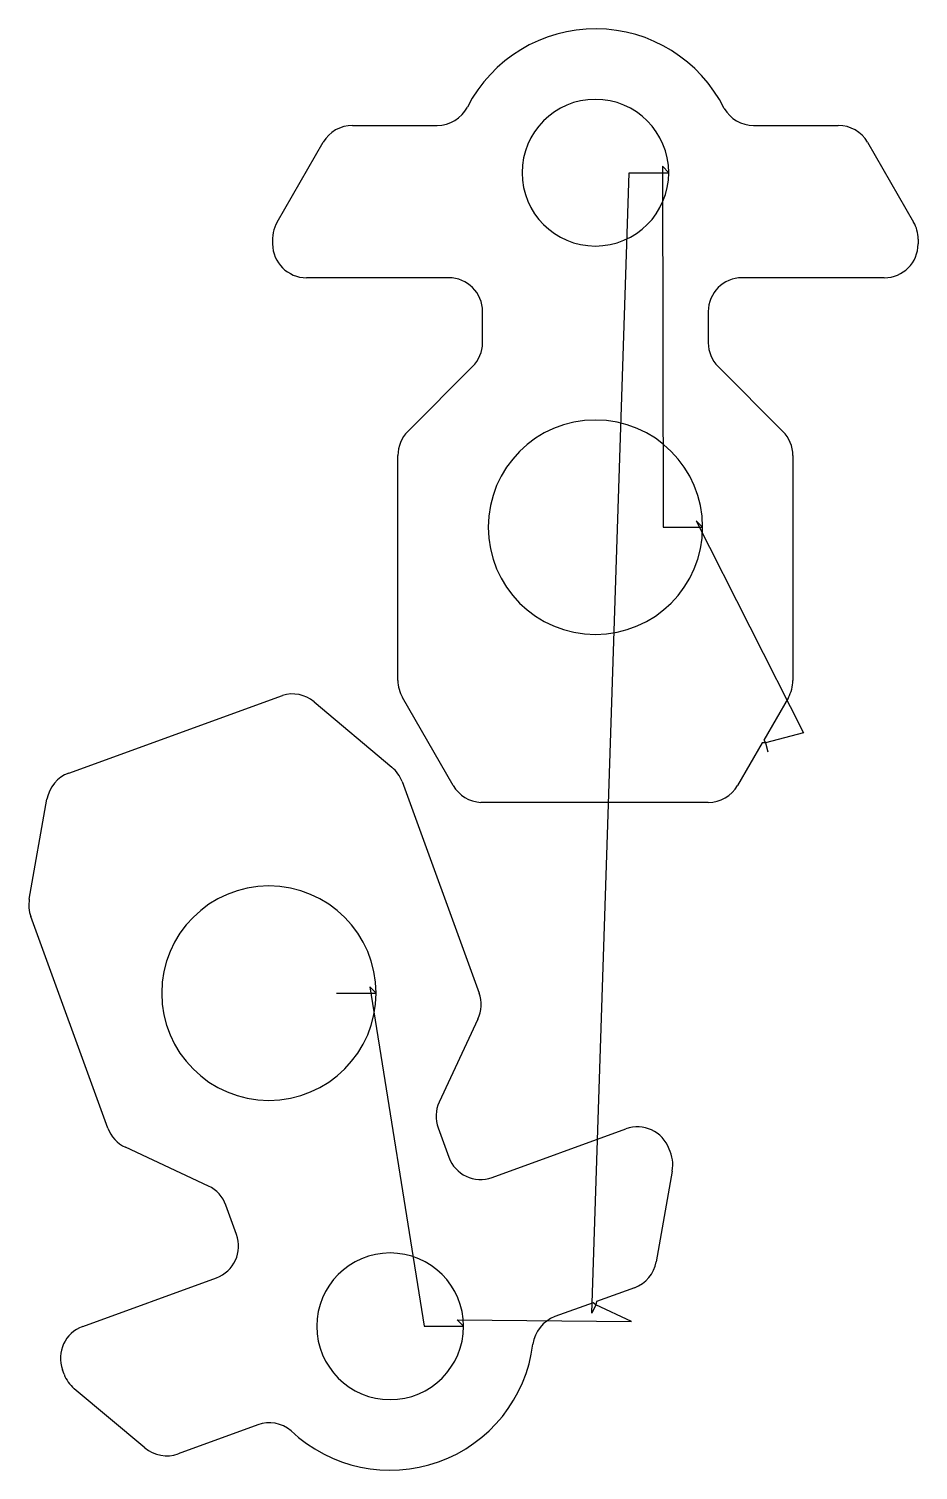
# Model space of a CAD drawing. Header units: metres. Extents: x 72 to 860, y 307 to 1584.
import ezdxf

# ---------------------------------------------------------------- set-up
doc = ezdxf.new("R2010")
doc.units = ezdxf.units.M

msp = doc.modelspace()

# ---------------------------------------------------------------- linework, layer by layer
at = {"layer": 'TOOL_0'}
for p, q in [((359.038, 1498.715), (434.087, 1498.715)), ((714.348, 1498.714), (789.397, 1498.714)), ((292.237, 1413.012), (333.057, 1483.715)), ((815.378, 1483.714), (856.199, 1413.011)), ((571.147, 446.146), (604.219, 1456.816)), ((604.219, 1456.816), (639.219, 1456.816)), ((639.219, 1456.816), (633.562, 1462.473)), ((633.562, 1462.473), (634.219, 1142.616)), ((860.218, 1398.011), (860.218, 1393.714)), ((444.218, 1363.715), (318.218, 1363.715)), ((830.218, 1363.714), (704.218, 1363.714)), ((474.218, 1306.141), (474.218, 1333.715)), ((674.218, 1333.714), (674.218, 1306.14)), ((408.005, 1227.502), (465.431, 1284.928)), ((683.005, 1284.927), (740.432, 1227.5)), ((399.218, 1006.754), (399.218, 1206.289)), ((749.219, 1206.287), (749.219, 1006.752)), ((634.219, 1142.616), (669.219, 1142.616)), ((669.219, 1142.616), (663.562, 1148.273)), ((663.562, 1148.273), (758.731, 960.494)), ((107.57, 924.71), (296.822, 993.552)), ((324.948, 987.866), (393.977, 929.944)), ((448.292, 913.716), (403.237, 991.754)), ((745.2, 991.752), (723.422, 954.032)), ((758.731, 960.494), (724.923, 951.435)), ((721.921, 951.436), (700.143, 913.716)), ((724.923, 951.435), (721.921, 951.436)), ((723.422, 954.032), (724.924, 951.433)), ((724.924, 951.433), (726.995, 943.706)), ((402.884, 917.223), (471.129, 729.721)), ((72.638, 812.987), (88.286, 901.729)), ((674.162, 898.716), (472.778, 898.753)), ((142.236, 610.016), (73.991, 797.517)), ((344.903, 729.704), (379.903, 729.704)), ((379.903, 729.704), (374.246, 735.361)), ((374.246, 735.361), (422.366, 434.453)), ((470.127, 706.782), (435.805, 633.178)), ((434.803, 610.239), (444.234, 584.328)), ((482.685, 566.398), (601.087, 609.493)), ((231.352, 558.765), (157.748, 593.087)), ((642.361, 572.055), (628.184, 491.654)), ((256.295, 515.925), (246.864, 541.836)), ((119.964, 434.38), (238.365, 477.474)), ((608.9, 468.673), (575.048, 456.352)), ((572.228, 455.328), (538.376, 443.007)), ((574.528, 453.396), (571.147, 446.146)), ((574.527, 453.398), (572.228, 455.328)), ((606.248, 438.606), (574.527, 453.398)), ((575.048, 456.352), (574.528, 453.396)), ((422.366, 434.453), (457.366, 434.453)), ((457.366, 434.453), (451.709, 440.11)), ((451.709, 440.11), (606.248, 438.606)), ((103.503, 391.892), (102.034, 395.929)), ((174.95, 326.693), (112.41, 379.171)), ((275.017, 347.151), (204.494, 321.483))]:
    msp.add_line(p, q, dxfattribs=at)
for centre, radius, start, end in [((574.243, 1456.754), 127.55, 26.519851, 152.819213), ((574.219, 1456.816), 65, 0, 180), ((434.087, 1528.715), 30, 270, 332.8362), ((714.418, 1528.835), 30.121, 210.15046, 269.866847), ((359.108, 1468.594), 30.121, 90.133153, 149.867476), ((789.327, 1468.593), 30.121, 30.132524, 89.866847), ((574.219, 1456.816), 65, 180, 0), ((321.349, 1396.881), 33.282, 151.009102, 185.458612), ((829.731, 1397.88), 30.488, 0.246193, 29.755371), ((318.218, 1393.715), 30, 180, 270), ((830.218, 1393.714), 30, 270, 0), ((444.218, 1333.715), 30, 0, 90), ((704.218, 1333.714), 30, 90, 180), ((444.218, 1306.141), 30, 315, 0), ((704.218, 1306.14), 30, 180, 225), ((429.218, 1206.289), 30, 135, 180), ((574.219, 1142.616), 95, 0, 180), ((719.219, 1206.287), 30, 0, 45), ((574.219, 1142.616), 95, 180, 0), ((429.705, 1006.885), 30.488, 180.246193, 209.755371), ((718.731, 1006.883), 30.488, 330.245562, 359.753815), ((305.665, 964.885), 30, 50.00051, 107.14359), ((117.937, 896.43), 30.121, 110.132136, 169.867504), ((374.28, 906.673), 30.488, 20.245464, 49.754813), ((474.273, 928.716), 30, 209.999773, 267.143603), ((674.092, 928.837), 30.121, 270.133153, 329.867476), ((284.903, 729.704), 95, 0, 180), ((102.685, 807.822), 30.488, 170.246331, 199.754955), ((284.903, 729.704), 95, 180, 0), ((442.938, 719.46), 30, 335.00076, 20.000566), ((462.994, 620.499), 30, 154.999029, 199.998771), ((170.427, 620.276), 30, 199.998771, 244.999029), ((611.348, 581.302), 30, 20.001219, 110.000566), ((609.488, 577.256), 33.282, 351.009474, 25.459422), ((472.425, 594.589), 30, 200.000566, 289.998771), ((218.673, 531.575), 30, 20.000566, 64.999836), ((228.104, 505.665), 30, 290.000566, 19.998771), ((392.366, 434.453), 65, 0, 180), ((598.533, 496.953), 30.121, 290.132136, 349.867504), ((130.225, 406.19), 30, 110.001219, 200.000566), ((392.366, 434.453), 65, 180, 0), ((548.637, 414.816), 30, 110.000566, 172.838503), ((392.321, 434.5), 127.55, 226.519427, 352.819156), ((132.107, 402.442), 30.488, 200.245464, 229.754813), ((285.253, 318.823), 30.121, 50.153026, 109.866744), ((194.258, 349.811), 30.121, 230.131592, 289.866744)]:
    msp.add_arc(centre, radius, start, end, dxfattribs=at)

doc.saveas('drawing.dxf')
